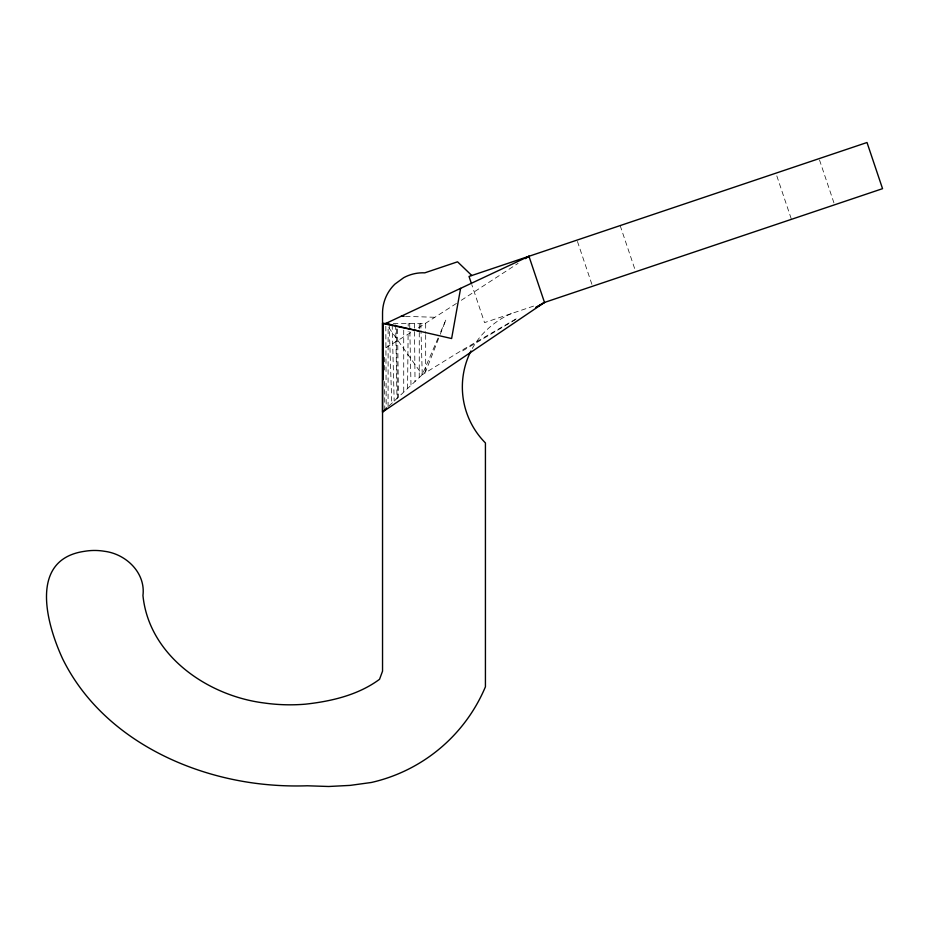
<?xml version="1.0" encoding="UTF-8"?>
<svg xmlns="http://www.w3.org/2000/svg" width="929" height="929" viewBox="0 0 929 929"><rect width="100%" height="100%" fill="white"/><g stroke="black" fill="none" stroke-linecap="round" stroke-linejoin="round"><path stroke-width="0.7" stroke-dasharray="4.64 3.48" d="M388.078 406.821L388.125 326.718L422.265 374.724L462.654 349.815L518.452 317.509M419.246 377.557L419.281 323.455M407.576 388.519L408.133 331.514M408.191 326.149L408.214 323.455M388.996 405.961L425.679 371.519L439.742 335.613M440.265 334.277L445.99 319.657L440.346 332.768M438.082 338.005L422.265 374.724L420.988 330.666M456.453 303.435L416.9 328.831M461.295 300.288L518.092 263.348M385.918 347.748L414.508 330.283M462.654 350.837L517.221 318.566M511.414 313.561C499.442 318.717 488.944 326.66 480.432 336.507A79.441 79.441 0 0 0 471.653 349.676M533.606 306.094L484.555 322.607L471.769 284.588M393.315 323.455L425.679 323.455L425.679 333.348M405.497 316.348L435.155 317.288M819.517 159.997L834.137 203.451M776.807 175.883L791.427 219.337M620.166 225.573L635.25 270.374M577.455 241.459L592.539 286.26M389.158 323.455L391.771 403.36M420.779 323.455L420.953 329.238M392.189 324.778L394.175 401.096M409.701 323.455L411.001 385.291M395.649 324.871L396.997 398.448M396.358 328.936L397.519 397.96M397.531 329.029L398.495 397.043M414.439 323.455L415.031 381.517M384.374 357.27L384.49 371.495M384.571 381.447L384.803 409.898M385.825 326.323L386.197 408.597M425.679 334.765L425.679 371.519M403.72 330.167L403.732 392.119"/><path stroke-width="1.39" d="M388.125 323.455L382.539 323.455L382.539 412.023L544.499 302.436L882.55 188.668L867.012 142.509L469.029 276.447L471.305 283.229M460.61 288.35L451.622 338.539L385.814 323.455L528.961 256.265L544.499 302.436L535.824 307.569M382.539 412.023L386.731 408.098M525.338 258.634L528.961 256.265M382.539 349.815L383.305 349.35M535.824 307.453L544.499 302.436M401.258 316.208L404.092 316.301M382.539 323.455L418.712 331.003M471.804 275.507L457.544 261.815L424.785 272.836A40.423 40.423 0 0 0 403.72 277.678L394.906 284.111A40.423 40.423 0 0 0 382.539 313.561L382.539 671.168L379.543 679.296C358.246 695.066 331.363 701.325 305.42 704.17A183.814 183.814 0 0 1 263.894 702.951C207.585 695.798 148.965 655.642 142.95 595.489C145.795 572.787 126.007 554.009 104.605 551.303A59.886 59.886 0 0 0 84.585 551.303C28.59 559.293 46.392 623.649 62.626 658.8C99.891 734.676 184.116 776.516 265.485 784.448A315.407 315.407 0 0 0 307.255 785.783L328.715 786.491L350.152 785.388L371.31 782.485A162.772 162.772 0 0 0 485.426 686.786L485.426 442.947A79.441 79.441 0 0 1 470.98 350.953M382.853 323.501L383.201 343.602M383.027 323.455L383.294 347.911M382.957 349.571L383.294 379.555"/></g></svg>
